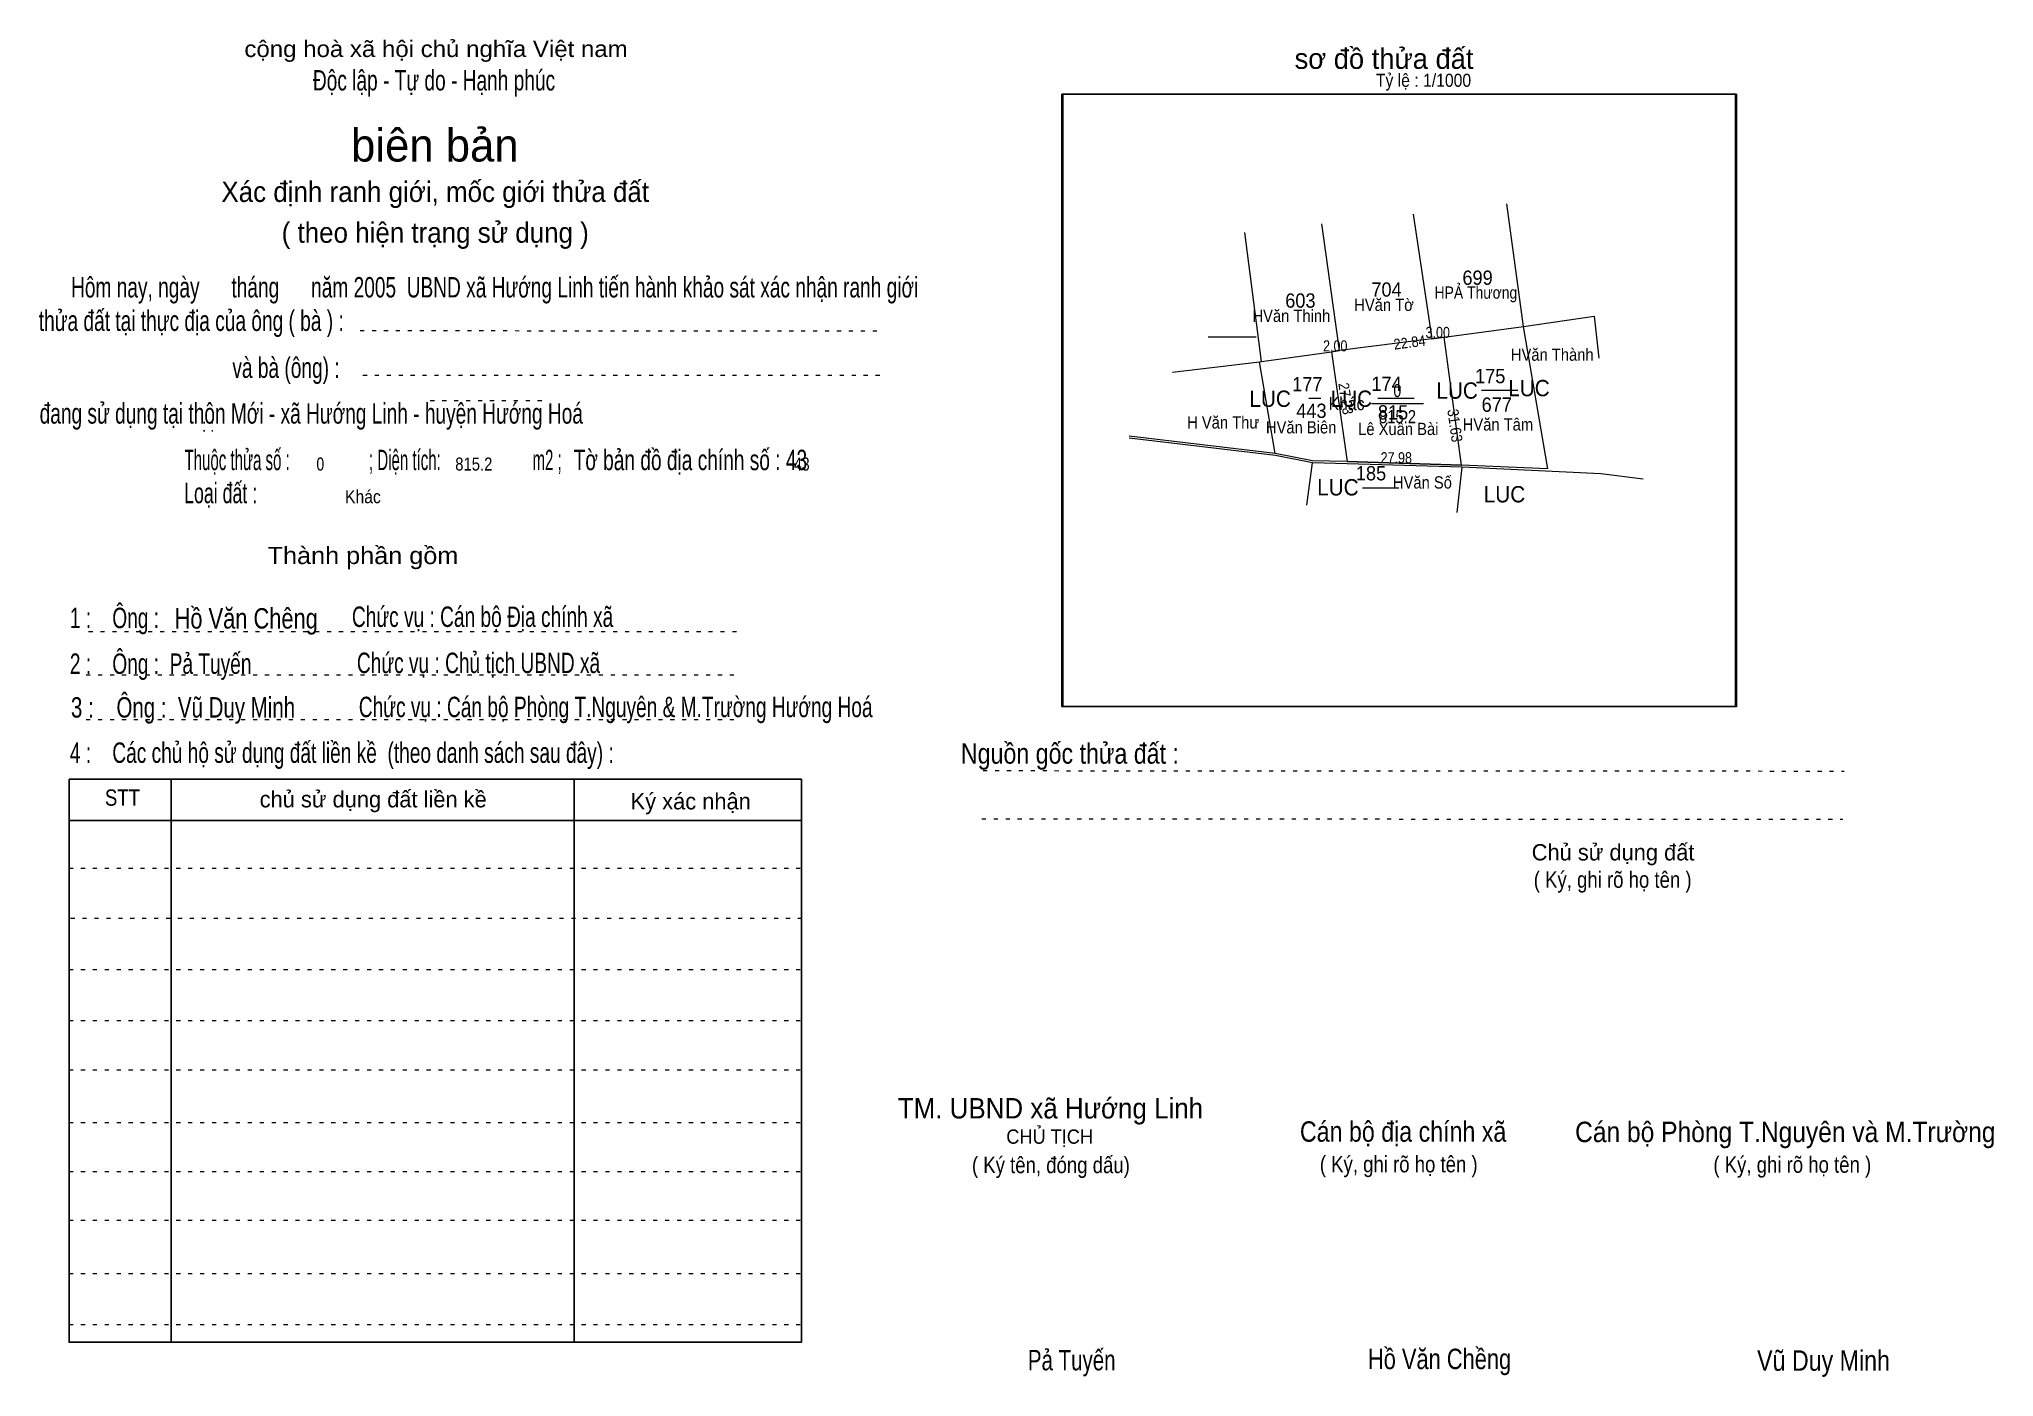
# Model space of a CAD drawing. Header units: centimetres. Extents: x -1.5 to 46.4, y -3.9 to 28.9.
import ezdxf
from ezdxf.enums import TextEntityAlignment as Align

# ---------------------------------------------------------------- set-up
doc = ezdxf.new("R2010")
doc.units = ezdxf.units.CM
doc.header["$LTSCALE"] = 0.16
doc.linetypes.add('DOTTED', pattern=[1.5, 0.3, -1.2])
for name, color, linetype, lineweight in [('15', 7, 'Continuous', 13), ('2', 7, 'Continuous', 25), ('22', 7, 'Continuous', 13), ('33', 7, 'Continuous', 13), ('5', 7, 'DOTTED', 13)]:
    doc.layers.add(name, color=color, linetype=linetype, lineweight=lineweight)
doc.layers.add('34', color=7, linetype='Continuous')
doc.layers.add('51', color=7, linetype='Continuous')

msp = doc.modelspace()

# ---------------------------------------------------------------- linework, layer by layer
at = {"layer": '15'}
for p, q in [((27.14, 21.58), (28.32, 21.58)), ((33.84, 20.27), (34.73, 20.27)), ((29.61, 20.07), (29.9, 20.07)), ((31.3, 20.07), (32.19, 20.07)), ((30.92, 17.88), (31.81, 17.88))]:
    msp.add_line(p, q, dxfattribs=at)
at = {"layer": '2'}
msp.add_lwpolyline([(23.56, 27.52), (40.06, 27.52), (40.06, 12.52), (23.56, 12.52)], close=True, dxfattribs=at)
at = {"layer": '22'}
for p, q in [((34.87, 21.83), (34.46, 24.83)), ((28.45, 20.97), (28.04, 24.13)), ((32.62, 21.53), (32.92, 21.57)), ((35.46, 18.34), (34.87, 21.83)), ((30.16, 21.21), (30.36, 21.24)), ((26.27, 20.71), (28.4, 20.96)), ((28.78, 18.72), (25.21, 19.14)), ((29.56, 17.45), (29.7, 18.49)), ((33.36, 18.38), (29.7, 18.49)), ((33.35, 18.43), (30.55, 18.52)), ((33.24, 17.27), (33.36, 18.38)), ((35.46, 18.34), (33.35, 18.43))]:
    msp.add_line(p, q, dxfattribs=at)
for points in [[(32.16, 24.58), (32.62, 21.53), (30.36, 21.24), (29.93, 24.34)], [(34.87, 21.83), (36.6, 22.08), (36.71, 21.05)], [(33.35, 18.43), (32.92, 21.57), (34.87, 21.83)], [(28.78, 18.72), (28.4, 20.96), (28.45, 20.97), (30.16, 21.21), (30.55, 18.52)], [(29.7, 18.49), (28.79, 18.67), (25.21, 19.09)], [(30.55, 18.52), (29.7, 18.54), (28.78, 18.72)], [(37.8, 18.09), (36.76, 18.22), (33.36, 18.38)]]:
    msp.add_lwpolyline(points, dxfattribs=at)
msp.add_lwpolyline([(30.55, 18.52), (33.35, 18.43), (32.92, 21.57), (32.62, 21.53), (30.36, 21.24), (30.16, 21.21)], close=True, dxfattribs=at)
at = {"layer": '33'}
msp.add_line((31.14, 19.94), (32.42, 19.94), dxfattribs=at)
at = {"layer": '5'}
for p, q in [((6.37, 21.73), (19.21, 21.72)), ((6.44, 20.64), (19.25, 20.64)), ((8.09, 20.02), (10.86, 20.02)), ((-0.28, 14.36), (15.72, 14.36)), ((-0.34, 13.3), (15.66, 13.3)), ((-0.34, 12.2), (15.66, 12.2)), ((21.63, 10.95), (42.72, 10.94)), ((21.6, 9.77), (42.69, 9.76)), ((-0.76, 8.56), (17.18, 8.56)), ((-0.72, 7.34), (17.22, 7.34)), ((-0.76, 6.08), (17.18, 6.08)), ((-0.76, 4.83), (17.18, 4.83)), ((-0.76, 3.62), (17.18, 3.62)), ((-0.76, 2.33), (17.18, 2.33)), ((-0.76, 1.13), (17.18, 1.13)), ((-0.76, -0.06), (17.18, -0.06)), ((-0.76, -1.37), (17.18, -1.37)), ((-0.76, -2.62), (17.18, -2.62))]:
    msp.add_line(p, q, dxfattribs=at)
at = {"layer": '5', "linetype": 'Continuous', "lineweight": 25}
for p, q in [((1.74, 10.74), (1.74, -3.05)), ((11.61, 10.74), (11.61, -3.05)), ((-0.76, 9.73), (17.18, 9.73))]:
    msp.add_line(p, q, dxfattribs=at)
for points in [[(23.58, 27.52), (40.08, 27.52), (40.08, 12.52), (23.58, 12.52)], [(-0.76, 10.74), (17.18, 10.74), (17.18, -3.05), (-0.76, -3.05)]]:
    msp.add_lwpolyline(points, close=True, dxfattribs=at)

# ---------------------------------------------------------------- texts
at = {"layer": '15', "width": 0.95}
for s, p in [('699', (33.37, 22.85)), ('603', (29.03, 22.29)), ('704', (31.14, 22.56)), ('177', (29.2, 20.24)), ('174', (31.14, 20.25)), ('175', (33.68, 20.44)), ('443', (29.3, 19.59)), ('815', (31.3, 19.55)), ('677', (33.84, 19.74)), ('185', (30.76, 18.06))]:
    msp.add_text(s, height=0.35, dxfattribs=at).set_placement(p)
at = {"layer": '22'}
for s, height, width, p in [('HVăn Tờ', 0.3, 0.9, (31.45, 22.21)), ('HPẢ Thương', 0.3, 0.85, (33.7, 22.51)), ('HVăn Thinh', 0.3, 0.9, (29.18, 21.94)), ('HVăn Thành', 0.3, 0.9, (35.57, 20.99)), ('LUC', 0.4, 0.95, (28.66, 19.86)), ('LUC', 0.4, 0.95, (30.65, 19.86)), ('LUC', 0.4, 0.95, (33.24, 20.06)), ('LUC', 0.4, 0.95, (35, 20.12)), ('H Văn Thư', 0.3, 0.9, (27.51, 19.33)), ('HVăn Biên', 0.3, 0.9, (29.42, 19.21)), ('Lê Xuân Bài', 0.3, 0.9, (31.8, 19.17)), ('HVăn Tâm', 0.3, 0.9, (34.24, 19.28)), ('HVăn Số', 0.3, 0.9, (32.39, 17.86)), ('LUC', 0.4, 0.95, (30.32, 17.69)), ('LUC', 0.4, 0.95, (34.4, 17.52))]:
    msp.add_text(s, height=height, dxfattribs=dict(at, width=width)).set_placement(p, align=Align.CENTER)
at = {"layer": '33', "width": 0.9}
msp.add_text('Khác', height=0.32, dxfattribs=at).set_placement((30.97, 19.78), align=Align.RIGHT)
at = {"layer": '33'}
for s, width, p in [('0', 0.8, (31.775, 20.1)), ('815.2', 0.85, (31.78, 19.46))]:
    msp.add_text(s, height=0.32, dxfattribs=dict(at, width=width)).set_placement(p, align=Align.CENTER)
at = {"layer": '34'}
for s, width, p in [(': : ', 0.85, (2.5, 19.25)), ('0', 0.8, (5.3, 18.3)), ('815.2', 0.85, (8.7, 18.3)), ('43', 0.8, (17, 18.3)), ('Khác', 0.9, (6, 17.5))]:
    msp.add_text(s, height=0.32, dxfattribs=dict(at, width=width)).set_placement(p)
at = {"layer": '5'}
for s, height, width, p in [('cộng hoà xã hội chủ nghĩa Việt nam', 0.4, 1.1, (8.23, 28.43)), ('Độc lập - Tự do - Hạnh phúc', 0.5, 0.7, (8.18, 27.61)), ('Xác định ranh giới, mốc giới thửa đất', 0.5, 0.95, (8.21, 24.88)), ('( theo hiện trạng sử dụng )', 0.5, 0.95, (8.21, 23.88)), ('Thành phần gồm', 0.42, 1.1, (6.44, 16.01)), ('Hồ Văn Chêng', 0.5, 0.8, (3.58, 14.43)), ('Chức vụ : Cán bộ Địa chính xã', 0.5, 0.7, (9.37, 14.47)), ('Chức vụ : Chủ tịch UBND xã', 0.5, 0.7, (9.27, 13.34)), ('Chức vụ : Cán bộ Phòng T.Nguyên & M.Trường Hướng Hoá', 0.5, 0.7, (12.63, 12.26)), ('    Nguồn gốc thửa đất :', 0.5, 0.85, (23.44, 11.12)), ('( Ký, ghi rõ họ tên )', 0.4, 0.85, (37.05, 8.08)), ('CHỦ TỊCH', 0.35, 0.95, (23.26, 1.81)), ('( Ký tên, đóng dấu)', 0.4, 0.85, (23.29, 1.09)), ('( Ký, ghi rõ họ tên )', 0.4, 0.85, (31.81, 1.11)), ('( Ký, ghi rõ họ tên )', 0.4, 0.85, (41.45, 1.1)), ('Pả Tuyến', 0.5, 0.75, (23.8, -3.74)), ('Hồ Văn Chềng', 0.5, 0.8, (32.81, -3.71)), ('Vũ Duy Minh', 0.5, 0.85, (42.215, -3.75))]:
    msp.add_text(s, height=height, dxfattribs=dict(at, width=width)).set_placement(p, align=Align.CENTER)
msp.add_text('sơ đồ thửa đất', height=0.5, dxfattribs=at).set_placement((29.26, 28.14))
for s, height, p in [('biên bản', 0.8, (8.2, 25.87)), ('      chủ sử dụng đất liền kề', 0.4, (6.245, 10.05)), ('   Ký xác nhận', 0.4, (14.245, 10)), ('Chủ sử dụng đất', 0.4, (37.06, 8.75))]:
    msp.add_text(s, height=height, dxfattribs=at).set_placement(p, align=Align.CENTER)
for s, height, width, p in [('   Hôm nay, ngày      tháng      năm 2005  UBND xã Hướng Linh tiến hành khảo sát xác nhận ranh giới ', 0.5, 0.7, (-1.1, 22.54)), ('thửa đất tại thực địa của ông ( bà ) :                                       ', 0.5, 0.7, (-1.5, 21.72)), ('                                     và bà (ông) :', 0.5, 0.7, (-1.57, 20.57)), (' đang sử dụng tại thôn Mới - xã Hướng Linh - huyện Hướng Hoá', 0.5, 0.7, (-1.61, 19.45)), ('Thuộc thửa số :                   ; Diện tích:                      m2 ;                                            ', 0.5, 0.55, (2.07, 18.31)), ('Tờ bản đồ địa chính số : 43', 0.5, 0.7, (11.6, 18.31)), ('Loại đất :  ', 0.5, 0.65, (2.06, 17.5)), ('    1 :    Ông :                                                        ', 0.5, 0.7, (-1.26, 14.44)), ('    2 :    Ông :  Pả Tuyến', 0.5, 0.7, (-1.26, 13.32)), ('    3 :    Ông :  Vũ Duy Minh', 0.5, 0.75, (-1.27, 12.25)), ('    4 :    Các chủ hộ sử dụng đất liền kề  (theo danh sách sau đây) :', 0.5, 0.7, (-1.26, 11.14)), ('STT', 0.4, 0.85, (0.12, 10.09)), ('TM. UBND xã Hướng Linh', 0.5, 0.95, (19.54, 2.43)), ('Cán bộ địa chính xã  ', 0.5, 0.85, (29.39, 1.86)), ('Cán bộ Phòng T.Nguyên và M.Trường', 0.5, 0.9, (36.13, 1.85))]:
    msp.add_text(s, height=height, dxfattribs=dict(at, width=width)).set_placement(p)
at = {"layer": '51', "width": 0.9}
msp.add_text('Tỷ lệ : 1/1000', height=0.32, dxfattribs=at).set_placement((31.25, 27.7))
for s, height, rotation, p in [('22.84', 0.26, 7.321, (32.093, 21.311)), ('27.23', 0.26, 278.383, (30.387, 20.044)), ('31.63', 0.27, 277.887, (33.055, 19.384))]:
    msp.add_text(s, height=height, rotation=rotation, dxfattribs=at).set_placement(p, align=Align.CENTER)
at = {"layer": '51', "width": 0.85}
for s, p in [('3.00', (32.765, 21.55)), ('2.00', (30.255, 21.22)), ('27.98', (31.75, 18.48))]:
    msp.add_text(s, height=0.27, dxfattribs=at).set_placement(p, align=Align.CENTER)

doc.saveas('drawing.dxf')
